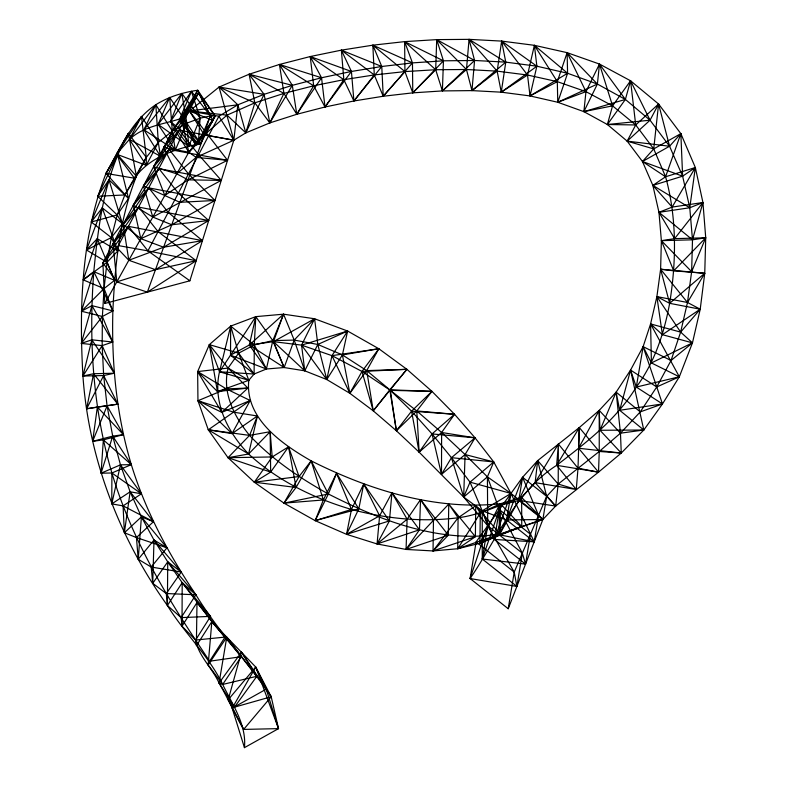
<?xml version="1.0" encoding="UTF-8"?>
<svg xmlns="http://www.w3.org/2000/svg" width="787" height="787" viewBox="0 0 787 787"><rect width="100%" height="100%" fill="white"/><g stroke="black" fill="none" stroke-linecap="round" stroke-linejoin="round"><path stroke-width="1.18" d="M463.681 497.059L470.026 482.146L493.744 461.939L451.453 457.68L441.497 474.394L432.043 433.932L454.552 414.277L416.785 410.952L419.117 452.151L432.043 433.932L475.043 437.828L451.453 457.68L470.026 482.146L494.443 539.479L534.216 541.8L510.96 493.439L493.744 461.939L465.087 454.542L441.497 474.394L441.615 432.496L454.552 414.277L411.562 411.168L396.382 430.755L390.322 390.342L431.965 391.365L416.785 410.952L396.382 430.755L389.821 389.801L406.899 369.319L366.703 370.608L373.245 410.824L406.899 369.319L361.99 371.444L349.851 393.303L342.404 354.917L378.842 348.749L366.703 370.608L349.851 393.303L331.976 355.655L347.618 331.042L317.8 344.46L304.766 370.825L294.19 340.082L283.527 314.18L273.473 341.647L304.766 370.825L301.569 345.129L347.618 331.042L342.404 354.917L326.762 379.531L317.8 344.46L314.603 318.765L294.19 340.082L284.146 367.539L273.473 341.647L314.603 318.765L301.569 345.129L326.762 379.531L331.976 355.655L378.842 348.749L361.99 371.444L373.245 410.824L389.821 389.801L431.965 391.365L411.562 411.168L419.117 452.151L441.615 432.496L475.043 437.828L493.744 461.939L487.409 476.853L463.681 497.059L465.087 454.542L475.043 437.828L454.552 414.277L431.965 391.365L406.899 369.319L378.842 348.749L347.618 331.042L314.603 318.765L283.527 314.18L255.765 316.64L230.68 326.113L209.332 344.637L197.645 371.582L197.95 400.74L208.289 429.8L228.014 457.7L254.309 482.205L283.969 503.139L315.164 520.65L346.555 534.334L377.071 543.955L406.053 549.444L433.037 550.939L457.739 548.736L479.922 543.237L521.751 526.542L542.873 519.489L555.671 506.061L598.523 472.161L621.258 453.046L643.786 430.017L662.477 403.947L679.329 376.796L692.462 342.866L700.223 309.202L704.749 273.276L705.723 237.792L702.939 202.525L695.344 167.533L680.844 133.633L658.581 104.012L630.564 80.786L599.478 64.062L567.122 52.66L534.393 45.321L501.653 41.101L469.062 39.35L436.716 39.625L404.626 41.632L372.841 45.174L341.361 50.152L310.226 56.546L279.454 64.465L249.085 74.253L219.042 87.072L181.305 117.666L173.878 128.242L102.89 262.888L104.819 303.487L189.874 280.802L233.828 140.214L237.841 104.809L219.042 87.072L264.078 94.322L292.311 85.35L321.549 77.756L351.425 71.46L381.774 66.482L412.467 62.891L443.435 60.815L474.571 60.471L505.775 62.134L536.872 66.206L567.584 73.27L597.392 84.052L625.38 99.437L650.042 120.204L669.57 146.234L682.624 176.18L689.766 207.758L692.491 239.809L691.645 271.672L687.474 302.474L680.637 332.114L671.026 360.505L656.742 386.958L640.264 411.886L620.471 433.175L599.251 451.472L558.199 484.054L546.66 496.351L514.226 572.11L508.225 608.735L470.095 578.543L476.105 541.909L522.578 477.276L537.669 460.621L579.301 427.557L599.212 410.401L616.152 392.162L630.564 370.077L643.127 346.644L650.583 323.929L656.889 296.601L660.618 269.223L661.375 240.665L658.955 212.323L652.866 185.407L642.458 161.512L627.17 141.139L607.377 124.513L583.875 111.646L557.767 102.261L530.015 95.925L501.27 92.177L471.974 90.613L442.402 90.918L412.772 92.856L383.22 96.25L353.904 100.982L325.001 106.993L296.788 114.282L269.833 122.91L245.819 132.865L233.828 140.214L196.16 157.39L176.8 173.838L153.593 166.716L179.229 130.189L233.828 140.214L219.042 87.072L254.831 102.841L269.833 122.91L292.311 85.35L279.454 64.465L321.549 77.756L325.001 106.993L351.425 71.46L341.361 50.152L381.774 66.482L383.22 96.25L404.931 71.597L404.626 41.632L443.435 60.815L442.402 90.918L466.465 69.502L469.062 39.35L505.775 62.134L501.27 92.177L527.526 75.031L534.393 45.321L567.584 73.27L557.767 102.261L585.961 91.656L599.478 64.062L625.38 99.437L607.377 124.513L635.709 124.956L658.581 104.012L669.57 146.234L642.458 161.512L665.586 176.76C676.938 217.96 676.407 261.392 669.639 303.329C664.179 333.147 654.577 362.522 636.299 387.066C616.624 419.402 586.217 442.619 556.655 465.324C514.846 492.023 497.118 539.105 470.095 578.543L516.882 586.423L522.332 553.163L499.342 509.592L487.409 476.853L465.087 454.542L441.615 432.496L416.785 410.952L390.322 390.342L361.99 371.444L331.976 355.655L301.569 345.129L273.473 341.647L249.341 345.021L230.502 355.203L219.504 371.769C212.441 402.226 227.837 432.496 248.603 453.991C277.614 480.788 313.846 498.309 351.464 509.445C386.112 518.712 422.403 522.371 458.083 517.767C480.454 514.954 500.483 504.447 521.633 497.384L535.14 482.628L558.377 444.016L578.002 468.196L598.523 472.161L599.251 451.472L599.212 410.401L620.471 433.175L621.258 453.046L599.251 451.472L579.301 427.557L556.655 465.324L576.271 489.504L578.002 468.196L579.301 427.557L578.573 448.246L598.523 472.161L556.655 465.324L558.377 444.016L558.199 484.054L555.671 506.061L518.79 500.414L499.204 505.608L479.922 543.237L499.322 534.776L521.751 526.542L521.633 497.384L500.434 503.749L480.277 513.055L457.739 548.736L521.751 526.542L500.434 503.749C434.926 510.606 369.162 490.026 311.17 460.857C282.071 444.232 244.668 418.379 248.8 380.298L238.628 353.166L230.68 326.113L254.29 344.932L266.39 369.005L284.146 367.539L304.766 370.825L326.762 379.531L349.851 393.303L373.245 410.824L396.382 430.755L419.117 452.151L463.681 497.059L487.724 525.746L514.226 572.11L516.882 586.423L482.274 559.006L482.234 510.812L463.681 497.059L451.453 457.68L432.043 433.932L411.562 411.168L389.821 389.801L366.703 370.608L342.404 354.917L317.8 344.46L294.19 340.082L272.814 340.633L254.29 344.932L238.628 353.166L228.092 368.07C221.904 392.87 234.29 416.608 249.558 435.388C272.154 459.47 299.66 477.994 328.366 493.99C380.859 520.669 440.218 543.817 500.079 533.93L500.434 503.749L499.204 505.608L499.322 534.776L534.216 541.8L538.554 515.288L522.578 477.276L506.621 519.951L499.322 534.776L542.873 519.489L546.66 496.351L537.669 460.621L518.79 500.414L499.322 534.776M535.14 482.628L537.669 460.621L558.199 484.054L576.271 489.504L535.14 482.628L555.671 506.061L546.66 496.351L522.578 477.276L518.79 500.414L542.873 519.489L508.225 608.735M482.274 559.006L499.342 509.592L530.448 534.225L525.549 564.112L482.274 559.006L487.724 525.746L487.409 476.853L510.96 493.439L538.554 515.288L542.873 519.489L506.621 519.951L482.234 510.812L510.96 493.439L506.621 519.951L534.216 541.8M482.234 510.812L487.724 525.746L522.332 553.163L525.549 564.112L494.443 539.479L499.342 509.592M470.095 578.543L487.724 525.746M494.443 539.479L510.96 493.439L470.026 482.146M189.874 280.802L147.917 250.876L128.517 226.361L113.023 243.645L128.812 260.271L163.617 247.226L208.712 220.547L138.66 207.119L113.023 243.645L116.82 281.884L155.482 269.685L202.436 240.635L128.517 226.361L102.89 262.888L116.82 281.884L147.346 292.144L204.286 134.931L215.176 116.092L197.744 90.269C182.977 92.345 168.546 96.762 155.836 104.71C131.409 120.923 119.949 148.851 105.989 173.425C81.12 237.566 79.113 308.13 82.93 376.038C88.705 458.673 119.398 538.278 167.405 605.498C184.237 633.073 208.506 655.305 222.682 684.444C232.313 704.503 246.656 724.345 244.452 747.65L278.509 728.624L271.2 696.741L255.736 667.042L211.831 621.661L182.2 582.646L167.729 561.849L153.996 540.039L141.414 516.872L130.13 491.806L120.47 464.851L112.708 436.126L107.081 405.915L103.658 375.537L102.172 345.611L102.379 316.492L104.051 288.583L107.022 262.287L111.341 237.585L117.204 214.949L124.808 194.95L146.293 157.37L158.325 142.378L172.333 131.134L186.844 123.166L200.124 118.178L210.336 115.915L215.176 116.092L200.606 143.627C175.973 148.713 149.796 156.77 134.42 178.196L105.989 173.425L128.379 133.328L146.293 157.37L146.274 165.329L116.506 154.154L141.483 116.417L158.325 142.378L160.42 156.249L129.432 139.378L116.506 154.154L134.42 178.196L136.417 176.258L146.293 157.37L141.483 116.417L129.432 139.378L146.274 165.329L158.325 142.378L155.836 104.71L129.432 139.378C144.375 125.497 165.103 124.179 183.174 117.794L198.57 92.925L197.744 90.269L179.377 119.821L198.275 144.365L210.336 115.915L197.744 90.269L183.174 117.794L195.619 145.182L188.801 152.225L104.819 303.487M118.375 245.593L198.57 92.925L215.176 116.092L195.619 145.182L181.305 117.666L198.57 92.925L212.883 120.441L195.619 145.182L200.606 143.627L210.336 115.915L191.428 91.371L170.494 121.562L188.791 146.333L200.124 118.178L191.428 91.371L179.377 119.821L200.606 143.627L183.174 117.794L181.305 117.666L188.801 152.225L196.16 157.39L227.551 160.302L189.372 110.947L173.878 128.242L188.801 152.225L204.286 134.931L227.01 115.138L254.831 102.841L283.93 93.397L313.669 85.783L343.84 79.674L374.287 74.942L404.931 71.597L435.683 69.728L466.465 69.502L497.148 71.145L527.526 75.031L557.314 81.651L585.961 91.656L612.561 105.861L635.709 124.956L653.731 148.91L665.586 176.76L652.866 185.407L672.137 207.089L702.939 202.525L692.491 239.809L661.375 240.665L673.721 270.826L704.749 273.276L687.474 302.474L656.889 296.601L662.398 334.682L692.462 342.866L671.026 360.505L643.127 346.644L636.299 387.066L662.477 403.947L640.264 411.886L616.152 392.162L599.999 430.273L621.258 453.046L578.573 448.246L599.212 410.401L599.999 430.273L643.786 430.017L630.564 370.077L656.742 386.958L679.329 376.796L650.583 323.929L680.637 332.114L692.462 342.866L651.42 362.935L643.127 346.644L662.477 403.947L619.674 410.293L616.152 392.162L620.471 433.175L643.786 430.017L619.674 410.293L630.564 370.077L636.299 387.066L679.329 376.796L651.42 362.935L650.583 323.929L662.398 334.682L700.223 309.202L687.474 302.474L660.618 269.223L704.749 273.276L669.639 303.329L656.889 296.601L680.637 332.114L700.223 309.202L669.639 303.329L660.618 269.223L673.721 270.826L705.723 237.792L674.616 238.648L661.375 240.665L691.645 271.672L705.723 237.792L692.491 239.809L658.955 212.323L672.137 207.089L695.344 167.533L665.586 176.76L680.844 133.633L653.731 148.91L642.458 161.512L682.624 176.18L695.344 167.533L689.766 207.758L658.955 212.323L674.616 238.648L702.939 202.525L689.766 207.758L652.866 185.407L682.624 176.18L680.844 133.633L669.57 146.234L627.17 141.139L635.709 124.956L630.564 80.786L612.561 105.861L607.377 124.513L650.042 120.204L658.581 104.012L653.731 148.91L627.17 141.139L650.042 120.204L630.564 80.786L625.38 99.437L583.875 111.646L585.961 91.656L567.122 52.66L557.314 81.651L557.767 102.261L597.392 84.052L599.478 64.062L612.561 105.861L583.875 111.646L597.392 84.052L567.122 52.66L567.584 73.27L530.015 95.925L527.526 75.031L501.653 41.101L497.148 71.145L501.27 92.177L536.872 66.206L534.393 45.321L557.314 81.651L530.015 95.925L536.872 66.206L501.653 41.101L505.775 62.134L471.974 90.613L466.465 69.502L436.716 39.625L435.683 69.728L442.402 90.918L474.571 60.471L469.062 39.35L497.148 71.145L471.974 90.613L474.571 60.471L436.716 39.625L443.435 60.815L412.772 92.856L404.931 71.597L372.841 45.174L374.287 74.942L383.22 96.25L412.467 62.891L404.626 41.632L435.683 69.728L412.772 92.856L412.467 62.891L372.841 45.174L381.774 66.482L353.904 100.982L343.84 79.674L341.361 50.152L374.287 74.942L353.904 100.982L351.425 71.46L310.226 56.546L313.669 85.783L325.001 106.993L343.84 79.674L310.226 56.546L321.549 77.756L296.788 114.282L283.93 93.397L279.454 64.465L313.669 85.783L296.788 114.282L292.311 85.35L249.085 74.253L254.831 102.841L245.819 132.865L227.01 115.138L189.372 110.947L163.735 147.474L176.8 173.838L188.024 179.849L221.265 180.38L198.619 154.705L179.229 130.189L163.735 147.474L188.801 152.225L212.883 120.441L189.372 110.947L204.286 134.931L233.828 140.214L218.904 116.23L189.372 110.947L237.841 104.809L264.078 94.322L269.833 122.91L283.93 93.397L249.085 74.253L264.078 94.322L245.819 132.865L237.841 104.809L218.904 116.23L147.917 250.876L118.375 245.593L102.89 262.888M244.452 747.65L232.165 708.182L255.736 667.042L266.232 689.166L278.509 728.624L243.665 729.421C234.89 714.252 227.827 698.217 219.071 683.047C212.431 668.252 198.511 656.112 195.589 640.047C161.03 588.066 129.796 533.133 111.902 472.987C92.65 407.853 88.656 339.118 93.801 271.643C98.395 224.334 104.573 175.353 128.379 133.328L136.417 176.258C119.408 218.983 115.01 265.357 112.866 310.914C111.439 362.689 116.378 414.897 131.311 464.635C145.575 511.225 168.811 554.461 195.904 594.785C217.861 631.105 247.521 661.66 271.2 696.741L243.665 729.421L228.21 699.722L241.481 652.157L271.2 696.741L234.457 707.169L228.21 699.722L255.736 667.042L278.509 728.624M518.79 500.414L521.633 497.384L542.873 519.489M147.346 292.144L196.15 260.723L158.059 231.634L138.66 207.119L123.166 224.413L128.812 260.271L155.482 269.685L196.15 260.723L147.917 250.876M232.165 708.182L266.232 689.166M476.105 541.909L514.226 572.11M111.902 472.987L111.774 503.887L123.067 505.884L153.485 521.683L136.436 537.551L138.237 559.262L151.202 567.034L181.266 572.051L166.273 593.536L167.405 605.498L181.108 617.628L182.013 626.206L195.589 640.047L209.598 661.218L208.152 664.956L222.682 684.444L256.867 676.279L241.481 652.157L219.071 683.047L234.457 707.169L256.867 676.279L226.754 637.204L208.152 664.956L211.831 621.661L225.062 637.096L209.598 661.218L241.275 656.692L226.754 637.204L219.071 683.047L222.682 684.444L241.275 656.692L211.831 621.661L196.366 645.783L196.996 602.537L210.572 616.369L195.589 640.047L225.062 637.096L196.996 602.537L182.013 626.206L182.2 582.646L195.904 594.785L181.108 617.628L210.572 616.369L182.2 582.646L167.405 605.498L167.729 561.849L181.266 572.051L153.996 540.039L138.237 559.262L141.414 516.872L153.485 521.683L130.13 491.806L111.774 503.887L120.47 464.851L131.311 464.635L112.708 436.126L92.63 441.33L97.362 407.027L117.814 404.164L103.658 375.537L82.93 376.038L91.823 339.827L112.718 342.02L102.379 316.492L81.435 311.219L93.801 271.643L114.607 280.339L104.051 288.583L81.435 311.219L91.931 305.641L112.866 310.914L104.051 288.583L83.245 279.887L97.273 238.687L117.784 250.955L107.022 262.287L83.245 279.887L93.801 271.643L112.866 310.914L102.379 316.492L81.277 343.417L102.172 345.611L112.718 342.02L91.931 305.641L81.277 343.417L91.823 339.827L114.312 373.215L103.658 375.537L86.629 408.778L117.814 404.164L93.584 373.727L82.93 376.038L102.172 345.611L114.312 373.215L93.584 373.727L86.629 408.778L97.362 407.027L123.421 434.65L103.343 439.864L92.63 441.33L107.081 405.915L123.421 434.65L112.708 436.126L101.061 473.203L111.902 472.987L131.311 464.635L103.343 439.864L101.061 473.203L120.47 464.851L141.424 493.793L123.067 505.884L124.376 532.75L136.436 537.551L166.962 547.811L151.202 567.034L152.727 583.334L166.273 593.536L195.904 594.785L167.729 561.849L152.727 583.334L153.996 540.039L166.962 547.811L141.414 516.872L124.376 532.75L130.13 491.806L141.424 493.793L111.902 472.987M230.68 326.113L230.502 355.203L254.112 374.022L266.39 369.005L272.814 340.633L283.527 314.18L249.341 345.021L266.39 369.005L230.502 355.203L255.765 316.64L272.814 340.633L284.146 367.539L249.341 345.021L255.765 316.64L254.29 344.932L254.112 374.022L248.8 380.298L217.448 391.582L197.645 371.582L228.092 368.07L248.8 380.298L219.504 371.769L209.332 344.637L238.628 353.166L254.112 374.022L219.504 371.769L230.68 326.113M458.083 517.767L457.739 548.736L475.378 536.695L475.722 505.726L458.083 517.767L433.037 550.939L433.47 519.833L420.543 499.568L407.125 519.223L377.071 543.955L379.6 515.819L391.956 492.77L419.471 529.789L406.053 549.444L448.315 535.18L448.747 504.073L406.053 549.444L407.125 519.223L391.956 492.77L389.427 520.896L377.071 543.955L419.471 529.789L420.543 499.568L448.315 535.18L433.037 550.939L475.378 536.695L448.747 504.073L458.083 517.767M480.277 513.055L479.922 543.237L500.079 533.93L475.722 505.726L480.277 513.055M200.124 118.178L198.275 144.365L170.494 121.562L181.827 93.407L200.124 118.178M351.464 509.445L346.555 534.334L389.427 520.896L363.722 483.975L351.464 509.445L315.164 520.65L323.349 499.971L336.541 473.312L358.813 508.874L346.555 534.334L379.6 515.819L363.722 483.975L358.813 508.874L315.164 520.65L328.366 493.99L336.541 473.312L351.464 509.445M257.408 415.989L248.603 453.991L228.014 457.7L249.558 435.388L257.408 415.989L233.7 412.191L197.95 400.74L226.322 388.886L247.895 388.07L228.092 368.07L209.332 344.637L217.448 391.582L247.895 388.07L221.816 412.358L197.95 400.74L232.008 433.607L257.408 415.989M102.261 207.935L86.501 250.01L107.022 262.287L114.607 280.339L97.273 238.687L86.501 250.01L111.341 237.585L122.369 223.528L108.97 179.8L97.657 196.278L117.204 214.949L122.369 223.528L102.261 207.935L91.243 221.993L111.341 237.585L117.784 250.955L102.261 207.935M108.97 179.8L91.243 221.993L117.204 214.949L128.517 198.481L117.597 154.734L105.989 173.425L128.517 198.481L108.97 179.8M169.667 97.431L158.128 124.405L175.304 150.14L186.844 123.166L181.827 93.407L158.128 124.405L188.791 146.333L186.844 123.166L169.667 97.431L143.913 129.825L160.42 156.249L172.333 131.134L169.667 97.431M155.836 104.71L143.913 129.825L175.304 150.14L172.333 131.134L155.836 104.71M117.597 154.734L97.657 196.278L124.808 194.95L136.417 176.258L117.597 154.734M250.187 400.504L232.008 433.607L208.289 429.8L250.187 400.504L226.322 388.886L197.645 371.582L221.816 412.358L250.187 400.504M299.06 476.538L283.969 503.139L323.349 499.971L311.17 460.857L299.06 476.538L254.309 482.205L272.184 456.952L288.534 446.839L299.06 476.538M311.17 460.857L296.079 487.458L283.969 503.139L328.366 493.99L311.17 460.857M169.087 149.422L143.45 185.948L152.806 217.055L171.753 224.767L208.712 220.547L178.344 193.169L158.944 168.654L143.45 185.948L179.889 202.308L214.989 200.469L188.477 173.937L169.087 149.422L153.593 166.716L164.808 195.442L188.024 179.849L227.551 160.302L169.087 149.422M158.944 168.654L133.308 205.181L140.814 238.668L163.617 247.226L202.436 240.635L168.202 212.401L148.802 187.886L133.308 205.181L152.806 217.055L221.265 180.38L158.944 168.654M148.802 187.886L123.166 224.413L140.814 238.668L171.753 224.767L214.989 200.469L148.802 187.886M288.534 446.839L270.659 472.092L254.309 482.205L296.079 487.458L288.534 446.839M270.148 431.689L248.603 453.991L208.289 429.8L249.558 435.388L270.148 431.689L272.184 456.952L228.014 457.7L270.659 472.092L270.148 431.689"/></g></svg>
